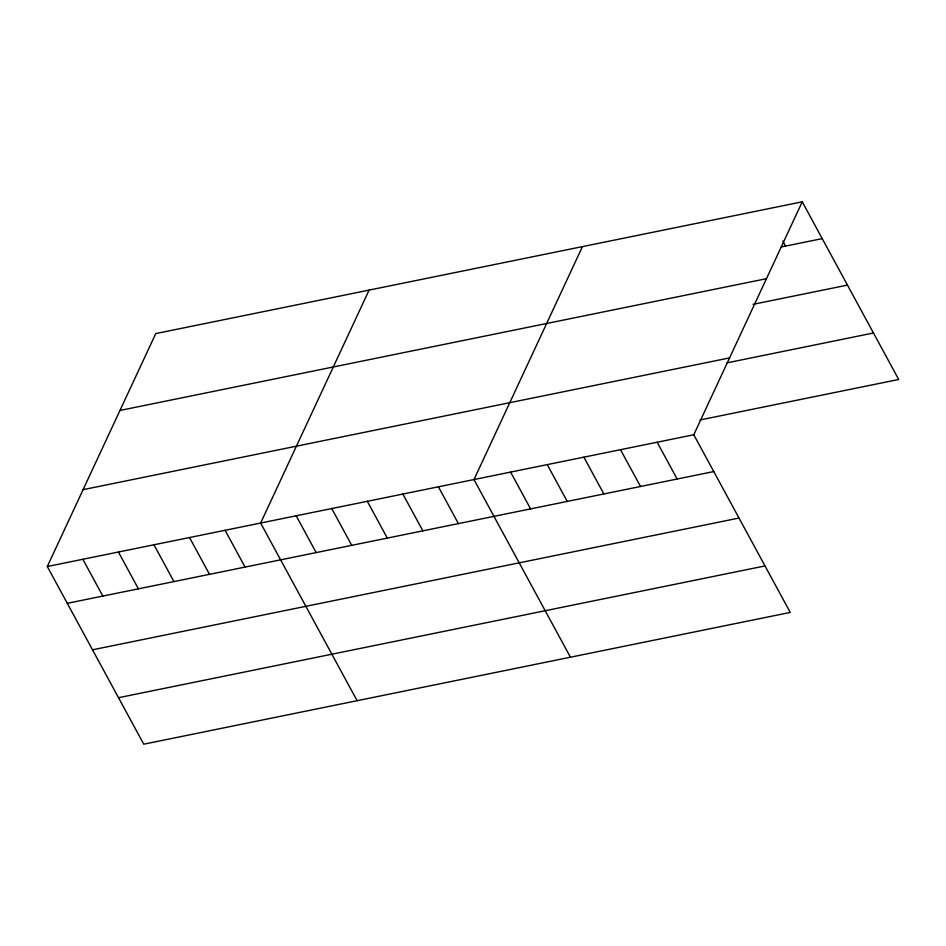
<?xml version="1.0" encoding="UTF-8"?>
<svg xmlns="http://www.w3.org/2000/svg" width="946" height="946" viewBox="0 0 946 946"><rect width="100%" height="100%" fill="white"/><g stroke="black" fill="none" stroke-linecap="round" stroke-linejoin="round"><path stroke-width="1.42" d="M802.243 201.817L693.785 434.758L790.241 612.417L143.757 744.183L47.3 566.524L155.759 333.583L802.243 201.817L898.7 379.476L700.028 419.965M369.094 290.103L260.635 523.043L357.103 700.69M582.44 246.622L473.981 479.563L570.438 657.21M781.361 246.941L822.216 238.617M119.965 410.458L766.449 278.692M753.051 304.34L847.462 285.101M83.094 489.661L729.579 357.895M726.93 362.862L873.465 332.992M47.3 566.524L693.785 434.758M67.272 603.323L713.769 471.557M92.519 649.807L739.003 518.041M118.522 697.699L765.007 565.933M782.827 241.005L785.582 246.078M657.151 442.231L677.135 479.019M620.517 449.693L640.501 486.492M583.883 457.155L603.855 493.954M547.249 464.628L567.222 501.415M510.615 472.089L530.588 508.889M438.424 486.812L458.396 523.599M402.866 494.049L422.85 530.848M367.308 501.297L387.292 538.097M331.75 508.546L351.735 545.345M296.193 515.795L316.177 552.594M225.089 530.292L245.061 567.08M189.531 537.541L209.504 574.328M153.973 544.79L173.946 581.577M118.416 552.026L138.388 588.826M82.858 559.275L102.83 596.075"/></g></svg>
